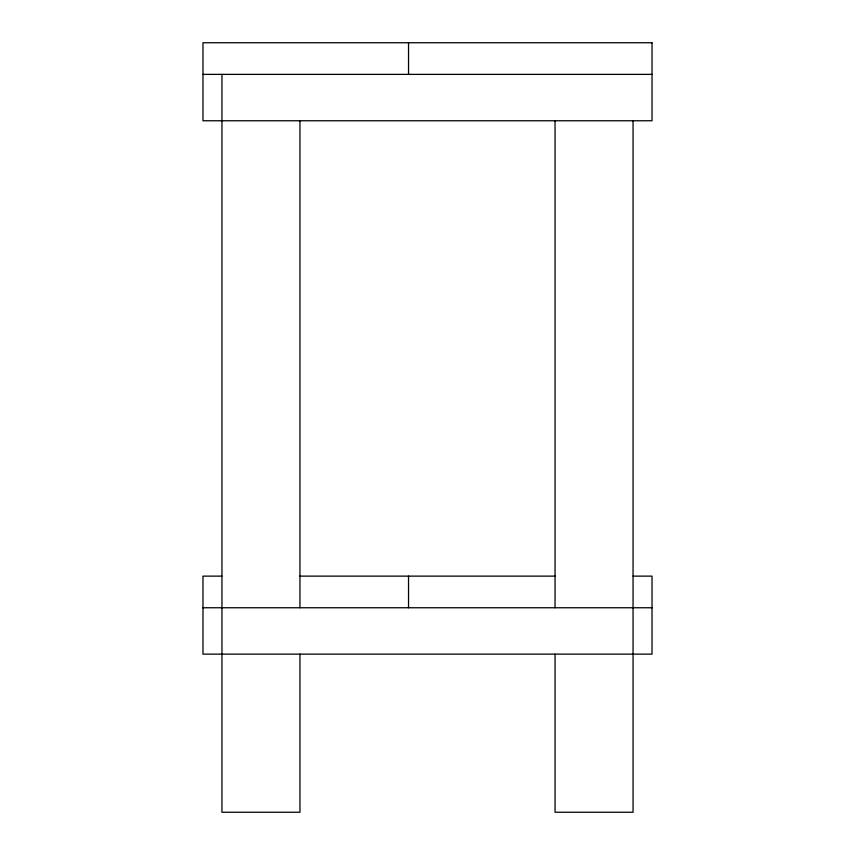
<?xml version="1.0" encoding="UTF-8"?>
<svg xmlns="http://www.w3.org/2000/svg" width="855" height="855" viewBox="0 0 855 855"><rect width="100%" height="100%" fill="white"/><g stroke="black" fill="none" stroke-linecap="round" stroke-linejoin="round"><path stroke-width="1.28" d="M202.977 74.374L652.023 74.374M221.947 576.131L202.977 576.131L202.977 654.128L652.023 654.128L652.023 576.131L633.053 576.131M299.955 576.131L555.045 576.131M202.977 607.755L652.023 607.755M633.053 120.758L633.053 812.25L555.045 812.25L555.045 654.128M555.045 120.758L555.045 607.755M408.53 42.75L408.53 74.374M408.53 576.131L408.53 607.755M299.955 120.758L299.955 607.755M299.955 654.128L299.955 812.25L221.947 812.25L221.947 74.374M652.023 42.75L202.977 42.75L202.977 120.758L652.023 120.758L652.023 42.75"/></g></svg>
